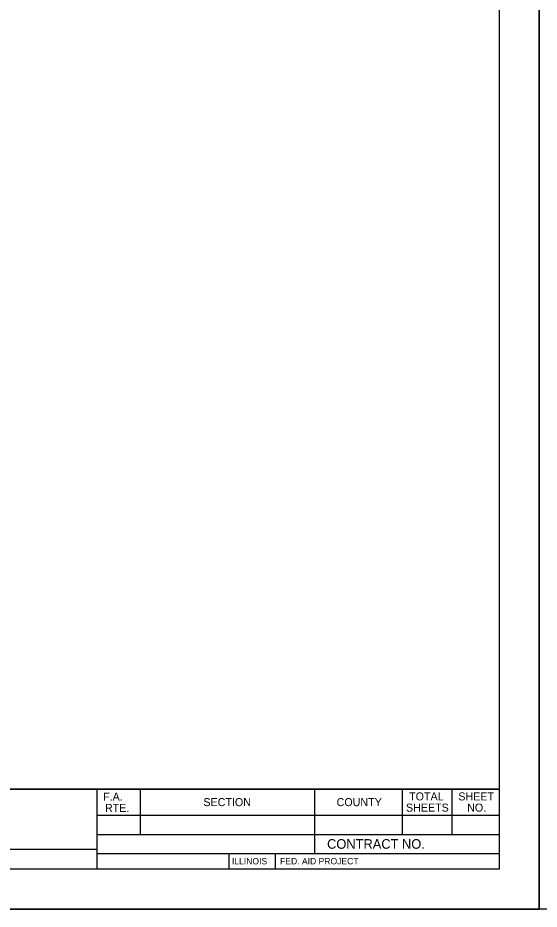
# Model space of a CAD drawing. Extents: x 600886 to 602246, y 1107 to 1547.
# Drawn here: x 601435.3 to 601565.6, y 1107 to 1329.6 of the extents above; entities that cross this region are included whole.
import ezdxf

# ---------------------------------------------------------------- set-up
doc = ezdxf.new("R2010")
doc.units = 0
for name, color, linetype in [('Level 48', 7, 'Continuous'), ('Sheets_50 Reference Boundary', 7, 'Continuous'), ('Sheets_General Details', 7, 'Continuous'), ('Sheets_Printer Plotting Border', 7, 'Continuous')]:
    doc.layers.add(name, color=color, linetype=linetype)

msp = doc.modelspace()

# ---------------------------------------------------------------- linework, layer by layer
at = {"layer": 'Level 48'}
msp.add_lwpolyline([(600885.56, 1546.98), (601565.56, 1546.98), (601565.56, 1106.98), (600885.56, 1106.98)], close=True, dxfattribs=at)
at = {"layer": 'Sheets_50 Reference Boundary'}
msp.add_lwpolyline([(600925.56, 1536.97), (601555.56, 1536.97), (601555.56, 1136.98), (600925.56, 1136.98)], close=True, dxfattribs=at)
at = {"layer": 'Sheets_General Details'}
for p, q in [((601565.56, 1106.98), (601565.56, 1546.98)), ((601565.56, 1546.98), (601565.56, 1106.98)), ((600925.56, 1136.98), (601555.56, 1136.98)), ((601455.05, 1136.98), (601455.05, 1116.98)), ((601465.85, 1136.98), (601465.85, 1125.67)), ((601509.45, 1136.98), (601509.45, 1120.87)), ((601531.29, 1136.98), (601531.29, 1125.67)), ((601543.71, 1136.98), (601543.71, 1125.67)), ((601455.05, 1130.47), (601555.56, 1130.47)), ((601455.05, 1125.67), (601555.56, 1125.67)), ((601301.05, 1121.98), (601455.05, 1121.98)), ((601455.05, 1120.87), (601555.56, 1120.87)), ((601487.99, 1120.87), (601487.99, 1116.98)), ((601499.59, 1120.87), (601499.59, 1116.98)), ((601565.56, 1106.98), (600885.56, 1106.98)), ((602245.56, 1106.98), (601565.56, 1106.98))]:
    msp.add_line(p, q, dxfattribs=at)
msp.add_lwpolyline([(600925.56, 1536.98), (601555.56, 1536.98), (601555.56, 1116.98), (600925.56, 1116.98)], close=True, dxfattribs=at)
at = {"layer": 'Sheets_Printer Plotting Border'}
msp.add_lwpolyline([(600885.56, 1106.98), (601565.56, 1106.98), (601565.56, 1546.98), (600885.56, 1546.98)], close=True, dxfattribs=at)

# ---------------------------------------------------------------- texts
at = {"layer": 'Sheets_General Details'}
for s, height, p in [('F.A.  ', 2, (601456.59, 1134.08)), ('TOTAL', 2, (601533.06, 1134.15)), ('SHEET', 2, (601545.35, 1134.15)), ('SECTION', 2, (601481.65, 1132.72)), ('COUNTY', 2, (601514.94, 1132.72)), ('SHEETS', 2, (601532.27, 1131.35)), ('NO.', 2, (601547.56, 1131.35)), ('RTE.', 2, (601457.05, 1131.28)), ('CONTRACT NO.      ', 2.4, (601512.56, 1122.07)), ('ILLINOIS', 1.6, (601488.78, 1118.17)), ('FED. AID PROJECT', 1.6, (601500.81, 1118.17))]:
    msp.add_text(s, height=height, dxfattribs=at).set_placement(p)

doc.saveas('drawing.dxf')
